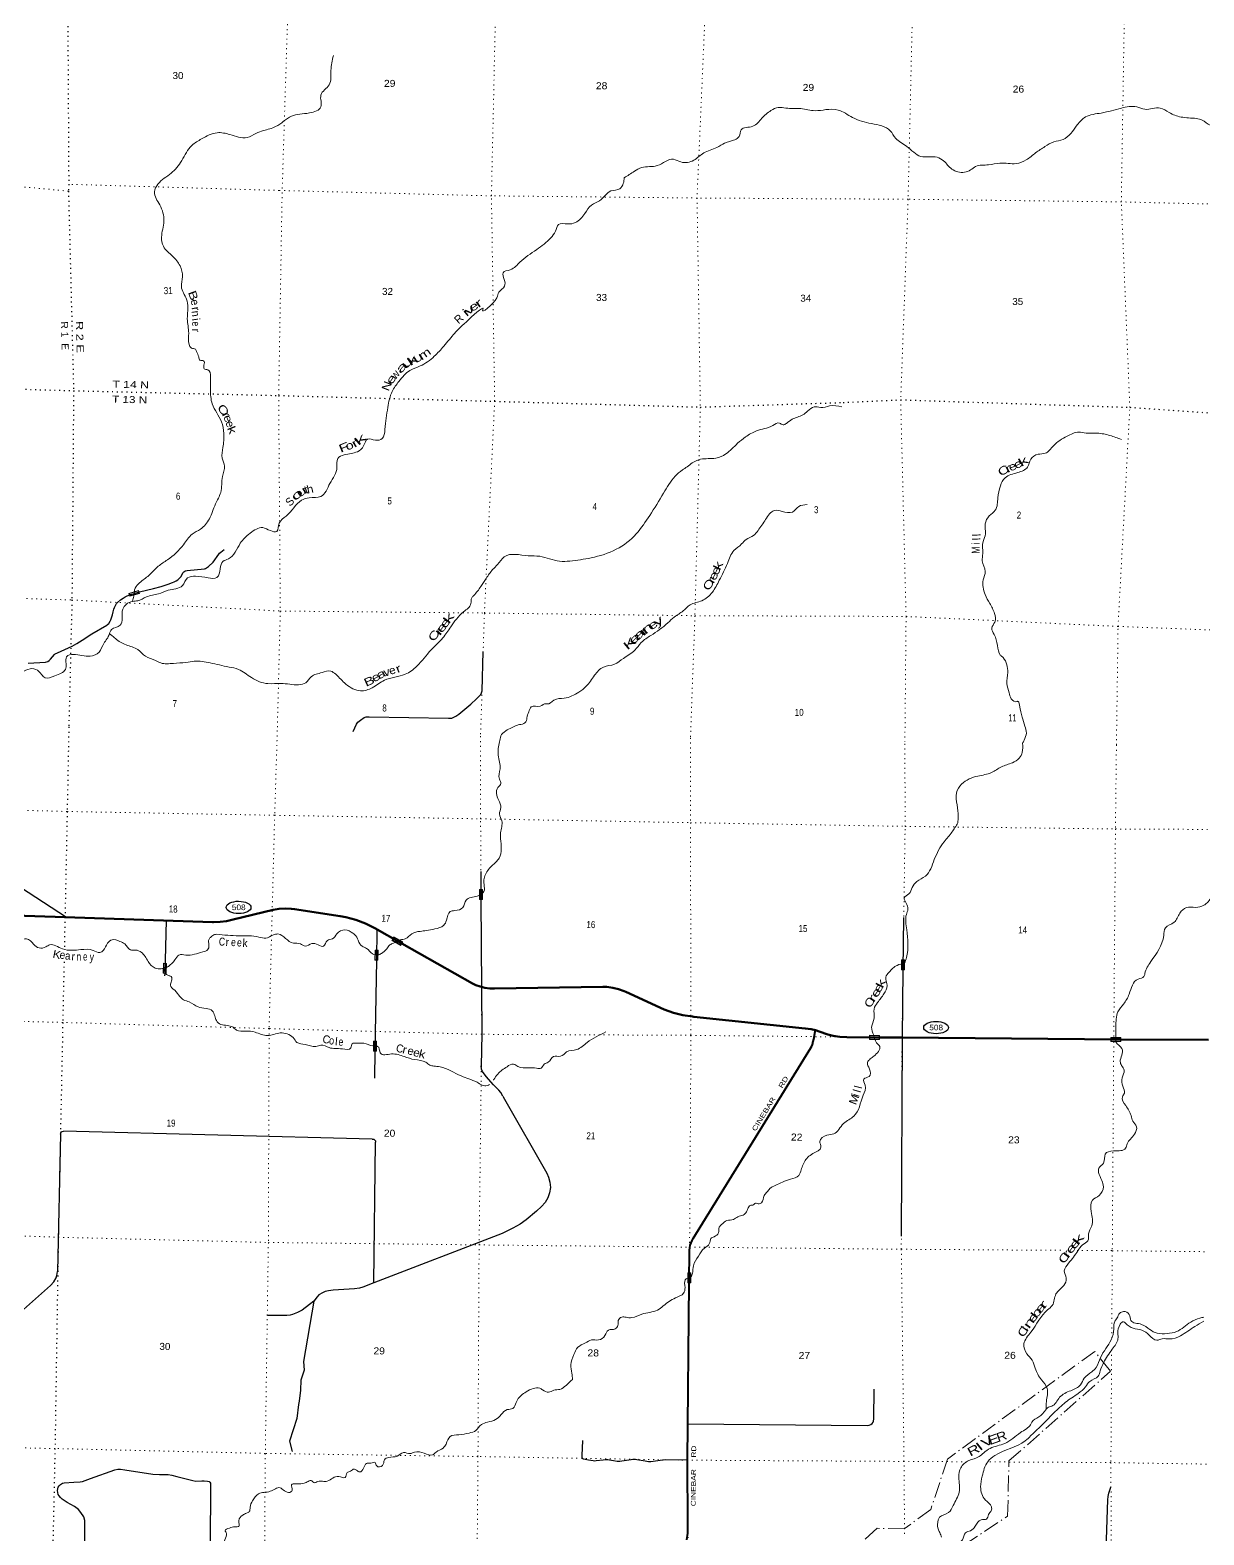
# Model space of a CAD drawing. Header units: feet. Extents: x -518066 to -250644, y -364975 to -177792.
# Drawn here: x -407794 to -378460, y -337203 to -299598 of the extents above; entities that cross this region are included whole.
import ezdxf
from ezdxf.enums import TextEntityAlignment as Align

# ---------------------------------------------------------------- set-up
doc = ezdxf.new("R2010")
doc.units = ezdxf.units.FT
doc.header["$LTSCALE"] = 80
doc.linetypes.add('DOT_DASHED', pattern=[7.7, 5, -1.2, 0.3, -1.2])
doc.linetypes.add('DOTTED', pattern=[1.5, 0.3, -1.2])
for name, color, linetype, lineweight in [('17', 7, 'Continuous', 25), ('23', 7, 'Continuous', 70), ('26', 7, 'Continuous', 40), ('29', 7, 'Continuous', 25), ('31', 7, 'Continuous', 13), ('39', 7, 'Continuous', 13), ('41', 7, 'Continuous', 13), ('44', 7, 'DOT_DASHED', 13), ('59', 7, 'Continuous', 13), ('6', 7, 'DOTTED', 25), ('61', 7, 'Continuous', 13), ('7', 7, 'DOTTED', 13)]:
    doc.layers.add(name, color=color, linetype=linetype, lineweight=lineweight)
doc.layers.add('27', color=7, linetype='Continuous')

msp = doc.modelspace()

# ---------------------------------------------------------------- linework, layer by layer
at = {"layer": '17'}
for centre in [(-402582.62, -321521.66), (-385153.81, -324524.53)]:
    msp.add_ellipse(centre, major_axis=(-309.24, 1), ratio=0.500121, dxfattribs=at)
at = {"layer": '23'}
for points in [[(-388167.21, -324593.2), (-388278, -324565.22), (-388420.96, -324544.69), (-391209.48, -324253.65), (-391239.28, -324251.14), (-391480.79, -324216.46), (-391717.36, -324156.73), (-391946.38, -324072.6), (-392910.03, -323633.75), (-392950.22, -323614.78), (-393089.89, -323565.02), (-393234, -323530.14), (-393380.97, -323510.51), (-393482.69, -323505.99), (-396189.27, -323548.01), (-396308.66, -323544.77), (-396427.05, -323529.08), (-396543.16, -323501.09), (-396655.71, -323461.13), (-396740.97, -323421.53), (-398503.69, -322425.31), (-399178.9, -322043.7), (-399409.09, -321927.24), (-399650.19, -321835.49), (-399899.57, -321769.44), (-400041.12, -321744.07), (-401182.94, -321565.26), (-401269.46, -321553.88), (-401420.2, -321546.63), (-401570.87, -321555.16), (-401719.82, -321579.41), (-402720.47, -321827.53), (-402882.25, -321865.42), (-403047.1, -321886.2), (-403213.22, -321889.64), (-403239.05, -321888.61), (-406914.34, -321766.53), (-409450.59, -321678.68)], [(-378343.51, -324833.25), (-380535.78, -324824.84), (-386003.54, -324776.46), (-386564.66, -324771.88), (-387382.99, -324765.2), (-387554.52, -324755.65), (-387724.12, -324728.24), (-387855.4, -324694.16), (-388077.71, -324620.74), (-388137.96, -324600.59), (-388167.21, -324593.2)]]:
    msp.add_lwpolyline(points, dxfattribs=at)
at = {"layer": '26'}
for points in [[(-391320.9, -330902.68), (-391313.42, -330091.24), (-391307.21, -330027.13), (-391294.33, -329964.03), (-391274.92, -329902.62), (-391249.2, -329843.58), (-391220.61, -329792.55), (-388284.35, -325034.37), (-388261.48, -324991.44), (-388243.22, -324946.36), (-388236.4, -324922.63), (-388229.38, -324897.86), (-388223.35, -324872.63), (-388210.01, -324816.86), (-388172.17, -324619.12), (-388167.21, -324593.2)], [(-391379.18, -337329.19), (-391359.62, -337160.89), (-391357.76, -336991.48), (-391358.24, -336980.71), (-391361.76, -335335.44), (-391320.9, -330902.68)]]:
    msp.add_lwpolyline(points, dxfattribs=at)
at = {"layer": '29'}
for p, q in [((-396528.85, -320628.48), (-396526.72, -321325.13)), ((-385963.65, -321771.88), (-385981.04, -323082.07)), ((-399125.31, -322073.98), (-399138.43, -322842.83)), ((-396506.82, -324692.63), (-396518.07, -325477.67)), ((-399246.85, -327309.86), (-406960.27, -327113.11)), ((-407036.47, -327189.78), (-407106.13, -330620.01)), ((-399203.32, -330905.38), (-399160.34, -327386.26)), ((-386711.17, -334299.62), (-386697.16, -333560.24)), ((-391354.95, -334426.32), (-386877.75, -334469.24))]:
    msp.add_line(p, q, dxfattribs=at)
for points in [[(-404145.21, -313359.72), (-404100.01, -313331.97), (-404056.87, -313294.97), (-404030.17, -313262.09), (-403964.43, -313153.16), (-403950.05, -313134.66), (-403929.51, -313120.27), (-403906.91, -313112.05), (-403865.82, -313103.83), (-403438.52, -313058.61), (-403413.87, -313052.45), (-403383.06, -313038.06), (-403335.81, -313001.06), (-403222.82, -312892.13), (-403079.02, -312696.88), (-403056.42, -312670.16), (-403029.71, -312643.44), (-402947.54, -312575.62)], [(-405714.72, -314134.55), (-405698.27, -314071.88), (-405683.89, -314025.63), (-405655.13, -313963.98), (-405632.53, -313931.09), (-405607.88, -313904.37), (-405530.84, -313839.63), (-405470.24, -313795.44), (-405419.91, -313761.53), (-405371.64, -313735.83), (-405303.84, -313709.12), (-405063.49, -313637.18), (-404712.2, -313554.97), (-404521.15, -313505.64), (-404346.54, -313443.98), (-404233.55, -313403.9), (-404192.46, -313386.44), (-404145.21, -313359.72)], [(-407842.98, -315421.16), (-407405.42, -315392.38), (-407354.06, -315380.05), (-407319.13, -315355.39), (-407284.21, -315318.39), (-407185.6, -315203.3), (-407165.05, -315186.85), (-407107.54, -315158.08), (-406741.87, -314993.66), (-406626.82, -314929.95), (-406495.35, -314845.68), (-406252.95, -314685.37), (-405874.95, -314467.51), (-405856.46, -314453.12), (-405829.75, -314424.35), (-405796.89, -314372.97), (-405774.29, -314333.92), (-405731.15, -314208.54), (-405714.72, -314134.55)], [(-399721.65, -317128.26), (-399638.07, -316946.18), (-399601.09, -316896.85), (-399539.46, -316839.3), (-399449.07, -316773.53), (-399395.66, -316761.2), (-399317.6, -316761.2), (-397341.35, -316794.08), (-397304.37, -316794.08), (-397255.06, -316789.97), (-397224.25, -316779.7), (-397152.36, -316744.76), (-397082.5, -316691.32), (-396778.47, -316444.69), (-396634.66, -316313.15), (-396531.95, -316198.06), (-396511.4, -316163.11), (-396499.08, -316111.73), (-396470.32, -315125.2)], [(-409794.69, -320140.79), (-408158.37, -320951.23), (-408007.49, -321035.09), (-407837.98, -321145.02), (-406881.63, -321767.62)], [(-396526.72, -321325.13), (-396510.23, -323552.45), (-396506.82, -324692.63)], [(-404390.06, -321850.38), (-404430.56, -323173.52), (-404432.47, -323235.78)], [(-399138.43, -322842.83), (-399177.24, -325116.37), (-399188.66, -325785.56)], [(-385981.04, -323082.07), (-386003.54, -324776.46), (-386022.53, -329735.3)], [(-395978.51, -326238.28), (-396033.85, -326148.16), (-396078.56, -326092.26), (-396212.67, -325958.1), (-396398.95, -325749.4), (-396484.63, -325626.42), (-396510.71, -325563.07), (-396518.07, -325477.67)], [(-395978.51, -326238.28), (-395936.64, -326311.49), (-394880.55, -328163.33)], [(-407036.47, -327189.78), (-407027.72, -327154.39), (-407012.82, -327133.89), (-406992.33, -327120.85), (-406960.27, -327113.11)], [(-399246.85, -327309.86), (-399205.15, -327317.44), (-399177.21, -327339.8), (-399166.03, -327358.43), (-399160.34, -327386.26)], [(-394880.55, -328163.33), (-394840.75, -328264.01), (-394805.36, -328385.13), (-394792.32, -328524.89), (-394812.81, -328653.46), (-394855.65, -328778.3), (-394924.58, -328891.97), (-395012.12, -328994.45), (-395140.65, -329115.57), (-395399.57, -329326.13), (-395548.59, -329437.94), (-395729.28, -329540.42), (-395997.51, -329667.13), (-399203.32, -330905.38)], [(-410038.66, -333782.73), (-409747.32, -333648.22), (-409713.79, -333625.86), (-409676.53, -333592.32), (-409628.1, -333521.51), (-409084.18, -332597.28), (-409024.57, -332519.02), (-408964.97, -332455.67), (-408793.6, -332306.6), (-407281.05, -330972.43), (-407197.23, -330877.39), (-407139.49, -330778.64), (-407122.72, -330717.14), (-407106.13, -330620.01)], [(-399203.32, -330905.38), (-399480.84, -331012.48), (-399559.07, -331034.84), (-399685.74, -331049.74), (-400222.2, -331083.28), (-400337.69, -331101.92), (-400419.66, -331124.28), (-400490.44, -331154.09), (-400576.12, -331206.27), (-400617.11, -331250.99), (-400699.07, -331362.79)], [(-400699.07, -331362.79), (-400993.38, -331582.67), (-401112.59, -331646.02), (-401239.26, -331698.2), (-401291.42, -331709.38), (-401380.83, -331716.83), (-401861.41, -331716.83)], [(-400699.07, -331362.79), (-400961.41, -332868.54), (-400947.76, -333085.86), (-401030.83, -333336.31), (-401039.62, -333585.56), (-401070.8, -333862.71), (-401089.8, -333946.96), (-401131.77, -334292.37), (-401308.66, -334857.5), (-401243.3, -335117.6)], [(-386877.75, -334469.24), (-386826.43, -334460.4), (-386785.44, -334441.76), (-386750.05, -334415.68), (-386727.7, -334384), (-386720.25, -334359.77), (-386711.17, -334299.62)], [(-391361.76, -335335.44), (-391926.5, -335328.99), (-391970.27, -335331.79), (-392049.44, -335343.89), (-392284.14, -335373.71), (-392309.75, -335375.1), (-392339.09, -335372.78), (-392421.98, -335362.53), (-392630.61, -335325.26), (-392665.54, -335322), (-392697.2, -335319.2), (-392729.8, -335320.13), (-392775.9, -335325.26), (-393003.16, -335362.53), (-393054.38, -335368.11), (-393092.57, -335370.91), (-393118.65, -335369.98), (-393215.51, -335355.07), (-393312.84, -335334.11), (-393357.08, -335328.99), (-393398.53, -335328.52), (-393472.57, -335332.71), (-393647.66, -335355.07), (-393677.94, -335356.47), (-393718.45, -335355.07), (-393837.66, -335336.44), (-393962.53, -335310.32), (-393976.27, -335304.08), (-393980.86, -335300.38), (-393986.46, -335292.42), (-393990.42, -335282.4), (-393994.13, -335269.36), (-393997.86, -335220.91), (-393982.96, -334844.51)], [(-406433.49, -339031.5), (-406426.04, -336840.18), (-406448.39, -336754.46), (-406522.91, -336638.94), (-406582.5, -336571.85), (-406686.83, -336489.87), (-406865.65, -336392.97), (-406992.31, -336310.98), (-407036.08, -336269.06), (-407066.82, -336228.99), (-407088.24, -336190.8), (-407104.07, -336143.28), (-407106.87, -336090.18), (-407089.18, -336012.84), (-407065.89, -335974.65), (-407033.29, -335942.03), (-406985.79, -335913.16), (-406940.16, -335901.04), (-406701.73, -335886.14), (-406546.18, -335879.62), (-406485.65, -335871.23), (-406284.47, -335796.69), (-405673.5, -335573.09), (-405598.98, -335558.19), (-405533.79, -335556.32), (-405427.62, -335573.09), (-404727.23, -335684.89), (-404563.31, -335692.35), (-404404.04, -335691.41), (-404339.78, -335692.35), (-404249.43, -335711.91), (-404123.7, -335744.52), (-403726, -335844.21), (-403654.29, -335856.32), (-403505.27, -335848.87), (-403444.73, -335849.8), (-403360.91, -335857.25), (-403319, -335871.23), (-403303.16, -335887.07), (-403288.26, -335913.15), (-403281.74, -335975.58), (-403296.98, -337454.92)], [(-380899.34, -337569.62), (-380864.11, -336327.34), (-380852.94, -336245.35), (-380834.31, -336155.91), (-380789.6, -336006.84)]]:
    msp.add_lwpolyline(points, dxfattribs=at)
at = {"layer": '31'}
for p, q in [((-405323.13, -313673.52), (-405083.25, -313603.1)), ((-405083.25, -313603.1), (-405062.13, -313675.06)), ((-396491.12, -321072.58), (-396489.98, -321322.58)), ((-396489.98, -321322.58), (-396564.98, -321322.92)), ((-399095.26, -322592.21), (-399102.77, -322842.1)), ((-404384.94, -322921.69), (-404393.47, -323171.55)), ((-399102.77, -322842.1), (-399177.74, -322839.85)), ((-385939.7, -322829.72), (-385945.62, -323079.65)), ((-404393.47, -323171.55), (-404468.42, -323168.99)), ((-385945.62, -323079.65), (-386020.6, -323077.88)), ((-399136.04, -324865.42), (-399140.13, -325115.39)), ((-399140.13, -325115.39), (-399215.12, -325114.16))]:
    msp.add_line(p, q, dxfattribs=at)
for points in [[(-405313.2, -313678.94), (-405088.67, -313613.02), (-405072.05, -313669.63), (-405296.58, -313735.55)], [(-396558.08, -321080.87), (-396499.07, -321080.61), (-396498.01, -321314.62), (-396557.02, -321314.88)], [(-399162.47, -322598.19), (-399103.49, -322599.96), (-399110.52, -322833.86), (-399169.5, -322832.09)], [(-404452.16, -322927.39), (-404393.2, -322929.41), (-404401.19, -323163.28), (-404460.15, -323161.26)], [(-385947.88, -322837.52), (-386006.87, -322836.13), (-386012.41, -323070.07), (-385953.42, -323071.46)], [(-399144.16, -324873.28), (-399203.16, -324872.31), (-399206.99, -325106.29), (-399147.99, -325107.26)]]:
    msp.add_lwpolyline(points, close=True, dxfattribs=at)
for points in [[(-405062.13, -313675.06), (-405302.01, -313745.48), (-405323.13, -313673.52)], [(-396564.98, -321322.92), (-396566.12, -321072.92), (-396491.12, -321072.58)], [(-399177.74, -322839.85), (-399170.23, -322589.96), (-399095.26, -322592.21)], [(-404468.42, -323168.99), (-404459.89, -322919.13), (-404384.94, -322921.69)], [(-386020.6, -323077.88), (-386014.68, -322827.95), (-385939.7, -322829.72)], [(-399215.12, -325114.16), (-399211.03, -324864.19), (-399136.04, -324865.42)]]:
    msp.add_lwpolyline(points, dxfattribs=at)
at = {"layer": '39'}
for points in [[(-400214.48, -300236.42), (-400276.37, -300605.4), (-400322.05, -300964.56), (-400526.88, -301222.87), (-400525.38, -301518.41), (-400812.94, -301668.94), (-401262.12, -301748.74), (-401657.84, -302010.25), (-401958.69, -302110.33), (-402148.61, -302181.9), (-402371.07, -302279.12), (-402799.87, -302208.45), (-403120.59, -302163.49), (-403506.62, -302316.59), (-403752.19, -302479.81), (-404005.09, -302860.04), (-404271.1, -303177.74), (-404598.63, -303446.3), (-404683.92, -303638.02), (-404554.38, -303967.62), (-404448.03, -304369.24), (-404508.47, -304774.42), (-404461.71, -305000.27), (-404226.53, -305253.03), (-404047.34, -305488.87), (-403987.26, -305763.16), (-404013.16, -306012.05), (-403885.32, -306321.52), (-403848.35, -306531.14), (-403864.74, -306814.35), (-403829.99, -307168.67), (-403820.33, -307456.29), (-403759.39, -307543.63), (-403663.45, -307575.21), (-403636.23, -307633.91), (-403580.02, -307767.42), (-403551.15, -307850.27), (-403456.88, -307859.71), (-403448.6, -307974.41), (-403445.93, -308062.91), (-403349.9, -308088.45), (-403286.21, -308258.26), (-403285.14, -308581.93), (-403242.38, -308938.39), (-403012.17, -309384.06), (-402950.44, -309682.5), (-402975.88, -310031.91), (-402991.96, -310295.02), (-402936.73, -310492.85), (-402984.95, -310755.48), (-403031.21, -311152.83), (-403160.15, -311440.41), (-403314.5, -311812.04), (-403535.34, -312066.09), (-403744.23, -312195.67), (-403961.17, -312457.82), (-404360.69, -312835.87), (-404590.15, -312997.32), (-404853.14, -313248.74), (-405084.98, -313434.27), (-405183.69, -313583.58), (-405192.33, -313634.07)], [(-392945.12, -303289.09), (-392691.52, -303125.99), (-392509.29, -303032.2), (-392120.88, -302985.68), (-391712.64, -302824.86), (-391534.91, -302893.84), (-391206.81, -302850.44), (-390958.96, -302669.17), (-390631.45, -302533.29), (-390436.9, -302421.59), (-390180.48, -302336.93), (-390076.85, -302260.06), (-390024.03, -302089.97), (-389731.4, -302001.83), (-389507.35, -301800.09), (-389279.46, -301610.48), (-389097.47, -301532.76), (-388906.86, -301547.64), (-388533.4, -301559.2), (-388176.65, -301612.73), (-387911.09, -301586.5), (-387601.86, -301595.1), (-387241.12, -301781.37), (-386767.36, -301933.12), (-386298.1, -302116.97), (-386162.35, -302303.93), (-385884.2, -302505.05), (-385532.47, -302755.51), (-385124.99, -302775.62), (-384963.7, -302868.47), (-384759.88, -303070.5), (-384441.73, -303151.6), (-384292.15, -303091.5), (-384164.3, -303006.95), (-383844.27, -302965.45), (-383556.37, -302923.47), (-383150.74, -302933.5), (-382900.26, -302842.72), (-382664.52, -302665.28), (-382431.13, -302509.93), (-382208.33, -302390.6), (-381978.42, -302331.68), (-381625.32, -301967.01), (-381421.41, -301769), (-381024.16, -301670.34), (-380522.08, -301547.11), (-380137.96, -301518.62), (-379935.98, -301577.9), (-379551.83, -301547.4), (-379328.52, -301657.25), (-379030.94, -301770.21), (-378647.84, -301808.04), (-378501.78, -301846.39), (-378304.89, -301975.95), (-378130.44, -301996.63), (-377966.07, -301993.39)], [(-409726.14, -316311.44), (-409562.64, -316329.54), (-409509.79, -316281.69), (-409483.01, -316107.2), (-409268.56, -316007.84), (-408965.39, -316018.36), (-408570.36, -316064.42), (-408308.51, -315887.36), (-407995.5, -315648.75), (-407795.26, -315559.24), (-407607, -315596.2), (-407415.05, -315786), (-407177.23, -315735.24), (-406911.61, -315574.33), (-406893.42, -315435.89), (-406880.64, -315257.16), (-406713.03, -315199.34), (-406293.9, -315245.75), (-406069.34, -315142.52), (-405951.51, -314925.15), (-405869.33, -314805.74), (-405817.52, -314701.98), (-405757.34, -314576.22), (-405544.83, -314472.82), (-405493.92, -314296.67), (-405476.33, -314065.74), (-405394.21, -313950.36), (-405234.36, -313874.18), (-405103.53, -313858.17), (-404887.12, -313762.87), (-404588.66, -313686.87), (-404344.2, -313596.01), (-403988.88, -313480.65), (-403857.4, -313289.61), (-403659.87, -313246.3), (-403347.12, -313287.11), (-403123.98, -313276.34), (-403040.29, -313058.46), (-402977.24, -312876.45), (-402839.65, -312812.15), (-402540.4, -312422.56), (-402295.49, -312170.88), (-401979.98, -312030.81), (-401788.28, -312106.02), (-401629.87, -312124.44), (-401568.52, -311922.31), (-401393, -311741.97), (-401009.31, -311347.6), (-400819.54, -311286.08), (-400525.76, -311254.25), (-400299.77, -310925.89), (-400124.91, -310526.42), (-400105.46, -310305.58), (-399945.35, -310213.46), (-399614.69, -310133.93), (-399457.77, -309987.49), (-399362.8, -309820.03), (-399160.33, -309847.15), (-398997.01, -309807.35), (-398925.21, -309579.24), (-398854.46, -309025.45), (-398743.91, -308627.03), (-398577.35, -308376.2), (-398299.94, -308100.88), (-398049.18, -307992.01), (-397691.93, -307750.03), (-397454.99, -307494.21), (-397186.97, -307176.53), (-396824.01, -306824.07), (-396478.77, -306579.91), (-396480.84, -306583.9), (-396132.77, -306285.5), (-396082.47, -306149.54), (-395937.48, -305994.88), (-395943.05, -305833.98), (-395972.54, -305660.66), (-395796.64, -305586.87), (-395554.7, -305397.46), (-395134.04, -305082.04), (-394784.08, -304791.71), (-394667.02, -304624.58), (-394590.16, -304458.86), (-394354.88, -304442.24), (-394167.55, -304408.83), (-393926.99, -304179.19), (-393765.13, -303972.52), (-393560.56, -303862.97), (-393277.59, -303617.88), (-393057.78, -303562.84), (-392969.36, -303429.45), (-392945.12, -303289.09)], [(-387504.51, -309014.52), (-387813.49, -308989.84), (-388037.1, -309030.76), (-388201.51, -309010.24), (-388363.96, -309124.43), (-388483.84, -309213.12), (-388746.65, -309321.8), (-388892.88, -309426.18), (-388977.84, -309465.13), (-389063.53, -309419.64), (-389235.19, -309479.42), (-389636.98, -309612.18), (-389912.51, -309764.9), (-390113.83, -309924.76), (-390409.17, -310189.77), (-390655.85, -310294.67), (-391037.96, -310323.19), (-391246.26, -310414.59), (-391374.3, -310511.2), (-391494.02, -310589.84), (-391673.19, -310746), (-391962.92, -311169.91), (-392308.94, -311727.67), (-392647.45, -312189.04), (-393145.5, -312573.68), (-393771.47, -312785.55), (-394305.04, -312866.1), (-394560.26, -312872.37), (-395056.55, -312748.43), (-395343.59, -312734.13), (-395942.6, -312759.44), (-396112.31, -312953.94), (-396234.78, -313080.78), (-396394.81, -313299.55), (-396532.57, -313506.58), (-396704.66, -313725.16), (-396757.86, -313788.71), (-396778.09, -313929.13), (-396962.04, -314135.47), (-397281.19, -314512.71), (-397482.29, -314789.16), (-397772.12, -315088.43), (-398127.85, -315493.26), (-398420.22, -315695.99), (-398936.76, -315845.15), (-399244.98, -316033.58), (-399533.41, -316109.72), (-399900.46, -315941.45), (-400155.84, -315696.44), (-400281.2, -315618.19), (-400498.69, -315653.17), (-400767.46, -315757.74), (-400906.36, -315908.47), (-401083.9, -315958.11), (-401525.31, -315923.43), (-401852.85, -315930.65), (-402260.34, -315779.88), (-402588.65, -315573.99), (-402822.76, -315514.23), (-403293.25, -315410.78), (-403690.38, -315370.72), (-403897.73, -315399.82), (-404213.48, -315423.29), (-404528.7, -315412.59), (-404656.31, -315350.39), (-404911.84, -315246.1), (-405102.15, -315080.45), (-405395.62, -314961.52), (-405660.4, -314804.82), (-405741.66, -314733.25), (-405805.43, -314683.89)], [(-380522.31, -309829.51), (-380808.03, -309728.79), (-381122.54, -309671.86), (-381405.75, -309669.68), (-381584.18, -309646.94), (-381881.01, -309747.08), (-382216.11, -309985.36), (-382427.91, -310173.21), (-382605.07, -310198.73), (-382783.68, -310318.71), (-382867.06, -310516.5), (-383112.26, -310655.6), (-383427.66, -310787.63), (-383547.22, -310986.89), (-383608.03, -311285.53), (-383672.99, -311592.14), (-383823.92, -311740.68), (-383925.34, -311936.18), (-383915.07, -312183.6), (-383915.13, -312184.79), (-383978.27, -312375.65), (-383986.94, -312679.08), (-383997.77, -312861.86), (-383923.47, -313126.3), (-383974.9, -313336.62), (-383926.25, -313701.21), (-383813.18, -313926.02), (-383692.47, -314177.09), (-383685.69, -314390.28), (-383760.33, -314541.95), (-383700.54, -314703.66), (-383620.34, -314976.24), (-383539.74, -315222.69), (-383480.29, -315275.84), (-383386.63, -315456.14), (-383363.53, -315653.49), (-383387.8, -315926.53), (-383329.05, -316156.57), (-383273.11, -316308.17), (-383131.54, -316376.61), (-383117.39, -316370.79), (-383066.61, -316466.02), (-382998.9, -316766.56), (-382932.05, -316992.7), (-382896.51, -317164.1), (-382953.44, -317340.16), (-382989.98, -317422.56)], [(-388373.48, -311452.21), (-388585.22, -311505.36), (-388743.99, -311641.72), (-388998.87, -311625.89), (-389197.42, -311604.85), (-389411.74, -311826.84), (-389602.76, -312101.43), (-389715.19, -312228.42), (-389901.5, -312326.18), (-390011.7, -312439.14), (-390207.09, -312605.11), (-390366.66, -312924.39), (-390570, -313347.57), (-390745.35, -313648.52), (-391005.68, -313857.76), (-391300.6, -313963.96), (-391475.65, -314114.15), (-391694.93, -314265.7), (-391857.87, -314412.05), (-392282.54, -314727.41), (-392520.26, -314902.81), (-392683.88, -315093.38), (-392968.25, -315298.24), (-393191.44, -315443.7), (-393465.78, -315518.04), (-393691.88, -315721.75), (-393896.96, -315996.14), (-394079.95, -316140.18), (-394445.9, -316293.58), (-394701.76, -316342.06), (-394877.96, -316435.94), (-394897.98, -316431.62), (-395045.52, -316489.75), (-395268.84, -316512.58), (-395332.98, -316634.26), (-395377.53, -316788.39), (-395380.03, -316820.52), (-395457.97, -316925.91), (-395597.14, -316962.05), (-395726.53, -317016.42), (-395868.93, -317086.58), (-396015.81, -317201.6)], [(-405192.33, -313634.07), (-405202.19, -313742.12), (-405234.28, -313870.31), (-405234.32, -313872.32)], [(-396015.81, -317201.6), (-396026.06, -317236.32), (-396064.44, -317386.08), (-396094.23, -317719.55), (-396049.86, -318061.87), (-396064.73, -318317.09), (-396027.8, -318426.07), (-396105.21, -318527.78), (-396088.55, -318835.62), (-396030.48, -319029.29), (-396064.33, -319185.77), (-396006.04, -319359.33), (-396035.41, -319654.6), (-396035.08, -319805.42), (-396070.56, -320289.64), (-396156.02, -320393.27), (-396310.23, -320542.41), (-396448.77, -320798.99), (-396449.56, -320949.65), (-396452.52, -321124), (-396569.72, -321220.37)], [(-384611.15, -319410.61), (-384600.59, -319248.61), (-384629.41, -318960.26), (-384643.82, -318657.51), (-384514.14, -318441.25), (-384110.71, -318239.41), (-383764.91, -318152.91), (-383519.97, -318008.74), (-383246.21, -317907.82), (-383073.31, -317792.48), (-383001.27, -317648.31), (-382989.98, -317422.56)], [(-384611.15, -319410.61), (-384756.2, -319638.27), (-384951.6, -319881.47), (-385197.4, -320325.2), (-385420.81, -320741.03), (-385635.07, -320875.44), (-385747.15, -321027.05), (-385833.21, -321184.97), (-385948.75, -321286.26), (-385899.98, -321413.48), (-385857.48, -321562.74), (-385894, -321695.35), (-385887.35, -322080.95), (-385891.78, -322770.15), (-385939.43, -322920.84)], [(-396569.72, -321220.37), (-396621.08, -321240.82), (-396899.21, -321342.36), (-396981.55, -321526.46), (-397177.08, -321600.75), (-397297.81, -321627.59), (-397388.53, -321843.78), (-397458.18, -321969.7), (-397677.98, -322059.81), (-397887.18, -322099.77), (-398047.99, -322120.15), (-398251.39, -322180.27), (-398419.41, -322307.14), (-398540.17, -322335.99), (-398548.04, -322338.87)], [(-380664.87, -324767.67), (-380659.11, -324506.7), (-380606.75, -324129.23), (-380468.1, -323935.68), (-380326.85, -323687.88), (-380103.91, -323314.27), (-379958.69, -323251.5), (-379935.74, -323173.33), (-379785.92, -322877.35), (-379463.5, -322221.3), (-379421.28, -322034.75), (-379204.94, -321894.33), (-379061.9, -321666.65), (-378895.72, -321523.68), (-378666.85, -321520.13), (-378461.53, -321468.06), (-378382.56, -321406.59), (-378285.15, -321290.4)], [(-403137.32, -322193.6), (-403181.54, -322199.16), (-403270.54, -322260.53), (-403321.3, -322312.26), (-403323.06, -322471.09), (-403356.42, -322583.34), (-403477.42, -322634.3), (-403901.85, -322714.15), (-404074.46, -322712.28), (-404176.13, -322829.81), (-404336.54, -322994.97), (-404386.44, -323026.42)], [(-399096.83, -322716.62), (-399238.51, -322680.31), (-399383.56, -322546.02), (-399497.38, -322492.5), (-399594.1, -322344.66), (-399676.85, -322205.02), (-399724.62, -322168.31), (-399926.37, -322079.65), (-400126.26, -322184.06), (-400236.02, -322307.54), (-400362.93, -322348.38), (-400458.87, -322492.12), (-400595.02, -322460.48), (-400757.21, -322424.54), (-400912.49, -322489.21), (-401040.29, -322429.51), (-401214.78, -322415.55), (-401599.64, -322186.16), (-401724.39, -322212.96), (-401901.88, -322289.46), (-402076.21, -322261.42), (-402575.7, -322231.87), (-403137.32, -322193.6)], [(-404386.44, -323026.42), (-404514.25, -323054.59), (-404668.22, -323037.62), (-404843.01, -322870.84), (-405015.1, -322641.75), (-405157.02, -322587.92), (-405285.41, -322580.5), (-405430.34, -322436.16), (-405552.06, -322370.49), (-405746.32, -322330.18), (-405859.72, -322419.43), (-405964.06, -322597.26), (-406050.95, -322648.6), (-406214.99, -322598.56), (-406525.88, -322577.09), (-406741.87, -322593.35), (-406985.34, -322558.03), (-407305.4, -322458.03), (-407400.29, -322507.27), (-407571.23, -322535.58), (-407704.67, -322441.64), (-407881.85, -322309.01), (-408039.09, -322369.64), (-408155.68, -322565.43), (-408340.82, -322607.66), (-408520.5, -322519.25), (-408671.68, -322394.95), (-408884.96, -322440.89), (-409007.79, -322475.75), (-409046.86, -322559.78), (-409199.91, -322604.37), (-409301.78, -322559.03), (-409395.02, -322459.49), (-409425.55, -322497.36), (-409487.08, -322615.33), (-409594.1, -322672.48), (-409683.28, -322749.94), (-409764.23, -322809.38), (-409843.02, -322817.17)], [(-398548.04, -322338.87), (-398713.71, -322418.57), (-398802.47, -322457.82), (-398881.88, -322559.51), (-399013.22, -322671.66), (-399096.84, -322716.62)], [(-385939.43, -322920.84), (-386124, -322969.43), (-386328.65, -323142.15), (-386410.27, -323261.91), (-386378.5, -323473.4), (-386457.08, -323681.67), (-386614.04, -323897.13), (-386704.18, -324061.04), (-386700.72, -324292.33), (-386763.36, -324510.82), (-386708.14, -324716.64)], [(-404463.72, -323043.45), (-404336.75, -323225.99), (-404267.09, -323249.09), (-404258.29, -323359.78), (-404287.54, -323464.02), (-404180.59, -323593.88), (-404049.82, -323748.12), (-403958.39, -323829.54), (-403816.49, -323885.38), (-403595, -324004.41), (-403396.75, -324046.78), (-403240.8, -324102.76), (-403180.03, -324234.12), (-403137.15, -324349.21), (-403027.81, -324444.9), (-402865.52, -324472.8), (-402721.51, -324518.61), (-402631.95, -324587.94), (-402413.4, -324610.43), (-402170.86, -324641.21), (-401860.66, -324725.01), (-401540.77, -324660.11), (-401370.4, -324682.07), (-401218.89, -324776.21), (-401123.86, -324895.88), (-400923.69, -324946.31), (-400651.27, -324997.53), (-400526.45, -324964.7), (-400323.38, -325024.42), (-399989.52, -325056.99), (-399776.44, -325029.14), (-399743.14, -324922.93), (-399644.68, -324913.95), (-399452.03, -324918.05), (-399229.96, -324984.8), (-399136.06, -324992.1)], [(-396216.32, -325838.8), (-396207.45, -325825.5), (-396108.36, -325686.28), (-395875.47, -325501.8), (-395710.2, -325441.25), (-395602.4, -325494.71), (-395343.89, -325533.71), (-395139.21, -325539.95), (-395024.81, -325541.19), (-394945.4, -325439.5), (-394844.49, -325390.33), (-394712.4, -325244.97), (-394535.73, -325242.87), (-394385.98, -325133.9), (-394130.4, -325074.33), (-393873.49, -324896.15), (-393649.12, -324755.81), (-393404.89, -324633.79)], [(-386708.14, -324716.64), (-386643.25, -324902.23), (-386562.04, -324999.63), (-386707.19, -325237.34), (-386798.29, -325306.73), (-386867.58, -325400.49), (-386815.17, -325561.92), (-386829.27, -325746.77), (-386960.46, -325811.7), (-386926.05, -325966.91), (-386975, -326217.73), (-387209.65, -326742.02), (-387466.6, -326924.22), (-387708.32, -327181), (-387879.32, -327215.33), (-388059.71, -327372.23), (-388029.12, -327509.3), (-388233.68, -327673.98), (-388444.74, -327880.81), (-388548.1, -328151.15), (-388580.99, -328221.17), (-388788.77, -328313.43), (-389175.91, -328470.09), (-389307.24, -328547.09), (-389378.49, -328636.8), (-389449.7, -328722.49), (-389513.9, -328900.76), (-389600.49, -328925.96), (-389682.7, -328917.03), (-389715.23, -328954.88), (-389799.68, -328968.04), (-389854.86, -329055.91), (-389889.76, -329125.91), (-389970.98, -329209.49), (-390105.92, -329250.25), (-390217.11, -329321.43), (-390377.99, -329347.84), (-390513.58, -329446.91), (-390570.53, -329514.66), (-390592.14, -329653.17), (-390701.62, -329750.51), (-390778.38, -329793.92), (-390820.03, -329930.2), (-390943.65, -330035.43), (-391090.41, -330236.93), (-391217.5, -330474.84), (-391243.13, -330668.32), (-391279.7, -330755.85)], [(-382401.16, -334069.87), (-382396.93, -333868.32), (-382379.24, -333540.75), (-382519.38, -333326.08), (-382676.77, -333038.84), (-382754.8, -332834.9), (-382887.54, -332676.61), (-382957.05, -332428.53), (-382781.14, -332132.83), (-382367.5, -331578.31), (-382247.84, -331467.01), (-382156.36, -331182.46), (-381963.3, -330969.4), (-381899.07, -330789.12), (-381949.16, -330599.56), (-381840.71, -330413.73), (-381612.46, -330104.53), (-381490.39, -329957.06), (-381358.75, -329851.91), (-381344.83, -329683.15), (-381260.24, -329476.96), (-381278.4, -329122.85), (-381245.14, -328839.69), (-381079.23, -328720.84), (-380972.41, -328500.81), (-381008.87, -328349.6), (-381090.89, -328143.61), (-381083.73, -328041.13), (-380965.85, -327909.7), (-380925.24, -327686.94), (-380715.59, -327606.77), (-380417.76, -327539.62), (-380380.41, -327429.43), (-380296.78, -327309.69), (-380197.1, -327190.12), (-380142.84, -327003.71), (-380233.62, -326863.98), (-380280.25, -326724.72), (-380413.97, -326473.93), (-380497.82, -326251.83), (-380446.66, -326163.91), (-380484.9, -325992.57), (-380504.62, -325779.21), (-380452.37, -325592.77), (-380515.3, -325475.46), (-380552.32, -325374.52), (-380512.42, -325216.1), (-380510.57, -325049.22), (-380657.26, -324882.74), (-380664.87, -324767.67)], [(-399136.06, -324992.1), (-399109.62, -324994.15), (-399043.17, -325155.74), (-398764.48, -325184.91), (-398444.04, -325250.72), (-398181.89, -325323.94), (-397907.62, -325389.25), (-397802.05, -325462.79), (-397703.95, -325485.97), (-397549.6, -325505.75), (-397022.22, -325734.67), (-396624.51, -325891.81), (-396370.5, -325975), (-396310.5, -325945.17)], [(-391279.7, -330755.85), (-391422.13, -330826.53), (-391426.33, -331023.54), (-391462.01, -331163.91), (-391668.04, -331280.31), (-391969.35, -331480.14), (-392113.03, -331585.15), (-392503.54, -331683.46), (-392757.46, -331773.21), (-392901.9, -331765.61), (-393010.23, -331760.41), (-393095.51, -331847.96), (-393096.54, -331940.45), (-393149.79, -332036.39), (-393242.5, -332069.57), (-393343.03, -332084.56), (-393426.83, -332220.39), (-393588.65, -332331.24), (-393763.29, -332331.35), (-393916.67, -332406.1), (-394106.56, -332514.63), (-394202.94, -332698.58), (-394284.01, -332949.06), (-394254.28, -333164.54), (-394239.92, -333317.52)], [(-385013.94, -337260.33), (-385060.84, -337145.2), (-385101.92, -337048.23), (-385097.48, -336829.1), (-385064.63, -336763.1), (-384842.54, -336646.87), (-384724.1, -336465.18), (-384577.94, -336136.99), (-384583.8, -335760.9), (-384537.04, -335526.14), (-384334.32, -335347.37), (-384080.27, -335245.56), (-383962.79, -335150.32), (-383800.98, -335039.47), (-383438.3, -334916.72), (-383045.9, -334647.51), (-382896.26, -334548.59), (-382790.8, -334451.21), (-382760, -334389.2), (-382585.88, -334254.36), (-382409.26, -334075.3), (-382364.52, -334023.51), (-382263.77, -333988.4), (-382064.53, -333761.33), (-381787.74, -333599.45), (-381543.21, -333451.29), (-381449.03, -333285.42), (-381262.62, -333128.58), (-381153.04, -333021.19), (-381041.82, -332767.02), (-380778.02, -332329.51), (-380710.74, -332054.76), (-380686.57, -331866.01), (-380629.43, -331782.17), (-380561.84, -331660.25), (-380469.07, -331621.04), (-380325.32, -331690.96), (-380282.88, -331846.26), (-380018.98, -331941.62), (-379811.65, -332070.55), (-379629.99, -332161), (-379377.18, -332171.79), (-379141.78, -332122.06), (-378789.85, -331882.57), (-378559.95, -331786.53), (-378458.39, -331760.06)], [(-378459.95, -331861.08), (-378686.69, -331992.27), (-379048.61, -332227.63), (-379322.46, -332305.09), (-379499.08, -332303.18), (-379635.94, -332335.88), (-379829.26, -332211.12), (-380008.54, -332086.51), (-380230.81, -332037.85), (-380420.1, -331911.13), (-380469.89, -331876.4), (-380550.89, -331939.87), (-380609.56, -332162.43), (-380607.11, -332303.22), (-380750.44, -332557.04), (-380965, -332898.56), (-381049.56, -333102.74), (-381099.25, -333238.94), (-381311.42, -333365.33), (-381419.33, -333502.91), (-381599.81, -333667.85), (-381917.39, -333887.6), (-382209.42, -334155.89), (-382789.89, -334730.72), (-382923.67, -334847.91), (-383686.58, -335221.68), (-383860.88, -335372.61), (-383999.39, -335735.07), (-384040.47, -336000.05), (-383919.69, -336331.14), (-383769.05, -336503.69), (-383774.11, -336598.15), (-383841.37, -336689.91), (-383890.86, -336808.02), (-384029.55, -336824.61), (-384173.88, -336987.93), (-384293.52, -337097.22), (-384420.55, -337148.13), (-384492.8, -337328.32), (-384614, -337397.38), (-384744.71, -337418.08), (-384817.72, -337485.66), (-384960.02, -337466.02), (-385170.9, -337475.79), (-385469.7, -337631.4), (-385689.05, -337681.3), (-385997.41, -337792.57), (-386286.8, -338004.59), (-386524.35, -338247.33), (-386628.05, -338547.83), (-386706.64, -338756.1), (-386977.03, -339064.85), (-387162.8, -339163.37), (-387287.62, -339377.18), (-387462.17, -339731.2), (-387684.51, -340050.52), (-387814.14, -340336.65), (-387839.96, -340493.22), (-387698.91, -340625.45), (-387505.68, -340758.25), (-387311.71, -340643.73), (-387045.84, -340562.16), (-386782.18, -340679.64), (-386494.88, -341018.57), (-386348.32, -341197.11), (-386335.23, -341464.69), (-386482.04, -341670.21), (-386858.81, -341796.83), (-387154.42, -341845.9), (-387205.18, -341897.63), (-387152.13, -342000.76), (-387108.71, -342067.58), (-387184.33, -342189.42), (-387158.02, -342235.52)], [(-394239.92, -333317.52), (-394400.15, -333466.59), (-394551.8, -333565.48), (-394708.64, -333589.92), (-394835.64, -333638.81), (-394987.53, -333578.85), (-395059.34, -333537.86), (-395393.56, -333628.74), (-395614.54, -333825.41), (-395676.4, -333973.54), (-395731.37, -334043.32), (-395868.19, -334072), (-396020.12, -334197.03), (-396160.01, -334322.2), (-396359.43, -334384.38), (-396514.66, -334445.03), (-396654.82, -334594.32), (-396820.11, -334656.87), (-397081.54, -334700.28), (-397296.84, -334746.21), (-397399.26, -334932.1), (-397472.63, -335031.85), (-397648.39, -335132.49), (-397733.48, -335203.96), (-397941.77, -335161.48), (-398184.36, -335134.72), (-398297.16, -335169.69), (-398463.5, -335145.76), (-398621.07, -335236.55), (-398832.15, -335264.42), (-398939.24, -335327.61), (-398984.95, -335467.87), (-399131.63, -335480.35), (-399170.81, -335393.46), (-399275.33, -335406.4), (-399389.91, -335421.25), (-399461.41, -335533.08), (-399556.83, -335630.57), (-399634.64, -335587.5), (-399700.54, -335556.62), (-399783.41, -335608), (-399870.16, -335647.28), (-399919.67, -335767.39), (-400081.97, -335741.5), (-400366.3, -335859.06), (-400484.79, -335863.81), (-400601.22, -335864.56), (-400705.94, -335895.59), (-400751.62, -335850.86), (-400844.12, -335865.94), (-400942.93, -335907.1), (-401135.83, -335925.11), (-401264.55, -335947.84), (-401244.04, -336088.82), (-401304.83, -336140.45), (-401436.87, -336100.81), (-401548.44, -336025.2), (-401792.3, -336113.04), (-402088.05, -336174.17), (-402234.55, -336351.55), (-402296.5, -336507.72), (-402315.81, -336620.11), (-402384.45, -336655.56), (-402479.41, -336710.84), (-402581.3, -336848.48), (-402578.85, -336989.26), (-402669.28, -336998.33), (-402814.17, -337030.95), (-402919.29, -337098.17), (-402885.91, -337164.89), (-402929.82, -337323.27), (-402920.9, -337423.91), (-402826.01, -337555.64), (-402933.12, -337620.84), (-403184.83, -337692.5), (-403389.17, -337656.1), (-403609.32, -337778.38), (-403836.57, -337997.11), (-403896.91, -338189.49), (-403920.73, -338346.08), (-404056.05, -338421.02), (-404160.46, -338423.91), (-404259.59, -338493.21), (-404490.74, -338520.87), (-404589.88, -338592.18), (-404547.65, -338765.57), (-404520.51, -338852.33), (-404468.82, -338897.13), (-404509.74, -338967.06), (-404406.71, -339088.83), (-404348.42, -339262.39), (-404421.67, -339352.09), (-404669.84, -339466.02), (-404847.77, -339582.73), (-404899.78, -339747.05), (-405188.77, -339922.88), (-405270.98, -339932.21)]]:
    msp.add_spline(points, degree=3, dxfattribs=at)
at = {"layer": '44'}
for points in [[(-380795.24, -333114.07), (-381186.45, -332615.82), (-384869.5, -335307.17), (-385285.89, -336570.4), (-385954.28, -337051.58), (-386623.74, -337038.36), (-387553.76, -337872.61), (-388939.53, -339847.83), (-388963.85, -340637.31), (-388820.79, -340639.86), (-388817.77, -342911.41), (-389143.9, -344318.9), (-390958.25, -345362.28), (-391332.66, -345550.35), (-391322.81, -345783.5), (-391733.09, -346188.79), (-391835.93, -346207.13), (-391846.37, -346383.07)], [(-385060.08, -343570.86), (-385050.81, -343175.5), (-385333.4, -343171.79), (-385328.29, -341924.79), (-385820.02, -341912.26), (-385765.77, -340628.58), (-385914.44, -340626.72), (-385935.34, -337957.03), (-384967.99, -337795.15), (-383364.17, -336731.13), (-383332.87, -335355.83), (-380795.24, -333114.07)]]:
    msp.add_lwpolyline(points, dxfattribs=at)
at = {"layer": '59'}
for points in [[(-398700.57, -322256.11), (-398482.49, -322378.33), (-398533.82, -322469.93), (-398751.91, -322347.71)], [(-398741.02, -322344.64), (-398697.5, -322266.99), (-398493.37, -322381.39), (-398536.88, -322459.04)], [(-386817.4, -324717.65), (-386567.4, -324718.73), (-386567.86, -324823.73), (-386817.85, -324822.65)], [(-386575.42, -324726.69), (-386809.43, -324725.67), (-386809.82, -324814.68), (-386575.81, -324815.7)], [(-380787.36, -324770.17), (-380537.37, -324771.51), (-380537.93, -324876.51), (-380787.93, -324875.17)], [(-380545.4, -324779.46), (-380779.4, -324778.2), (-380779.89, -324867.21), (-380545.88, -324868.47)]]:
    msp.add_lwpolyline(points, close=True, dxfattribs=at)
at = {"layer": '6'}
for points in [[(-406366.96, -271256.66), (-406228.64, -271745.99), (-406272.02, -277072.63), (-406536.55, -282412.07), (-406556.53, -282667.08), (-406675.56, -287556.36), (-406679.5, -287813.62), (-406823.96, -292788.96), (-406817.4, -293016.22), (-406848.67, -298208.35), (-406858.15, -298302.69), (-406828.49, -303451.49), (-406835.12, -303622.26), (-406706.57, -308609.69), (-406748.46, -313839.85), (-406826.28, -317012.15)], [(-409586.91, -308522.67), (-406706.57, -308609.69), (-401581.92, -308729.77), (-396184.44, -308873.99), (-391044.1, -309018.42), (-387477.01, -308903.77), (-386037.38, -308837.22), (-380311.11, -309024.5), (-378085.1, -309179.79)], [(-406826.28, -317012.15), (-406866.96, -319124.83), (-406939.86, -322597.23)], [(-406945.86, -322882.89), (-406977.63, -324396), (-407089.38, -329763.68), (-407172.07, -335045.22), (-407287.16, -340352.54), (-407447.83, -345607.08), (-407586.92, -350906.1), (-407718, -356207.21), (-407791.22, -358916.1)]]:
    msp.add_lwpolyline(points, dxfattribs=at)
at = {"layer": '61'}
for p, q in [((-391284.05, -330901.51), (-391359.05, -330900.67)), ((-391281.23, -330651.53), (-391284.05, -330901.51))]:
    msp.add_line(p, q, dxfattribs=at)
msp.add_lwpolyline([(-391359.05, -330900.67), (-391356.23, -330650.68), (-391281.23, -330651.53)], dxfattribs=at)
msp.add_lwpolyline([(-391348.32, -330658.76), (-391289.31, -330659.43), (-391291.95, -330893.42), (-391350.96, -330892.76)], close=True, dxfattribs=at)
at = {"layer": '7'}
for p, q in [((-406835.12, -303622.26), (-409494.82, -303373.45)), ((-396535.41, -319309.35), (-396535.06, -317192.57)), ((-396526.06, -321070.36), (-396535.41, -319309.35)), ((-378343.51, -324833.29), (-380534.13, -324824.53))]:
    msp.add_line(p, q, dxfattribs=at)
for points in [[(-400916.09, -277306.69), (-401198.33, -282621.75), (-401256.53, -287998.42), (-401118.25, -293006.09), (-401325.13, -298253.92), (-401492.7, -303534.52), (-401581.92, -308729.77), (-401541.83, -314115.94), (-401616.14, -317104.06)], [(-396535.06, -317192.57), (-396440.21, -314165.31), (-396184.44, -308873.99), (-396264.56, -303740.52), (-396147.15, -298433.08), (-396069.35, -293219.53), (-395963.86, -288165.21), (-395791.92, -282683.72), (-395602.43, -277546.16)], [(-390365.37, -277802.59), (-390526.69, -282960.63), (-390699.99, -288245.13), (-390860.36, -293340.86), (-390891.57, -298398.29), (-391126.84, -303794.46), (-391044.1, -309018.42), (-391180.17, -314233.11), (-391289.57, -317282.76)], [(-385253.73, -277984.8), (-385386.6, -282990.47), (-385387.52, -288299.64), (-385477.99, -293422.53), (-385727.66, -298446.58), (-385852.19, -303826.29), (-386037.38, -308837.22), (-385903.3, -314250.91), (-385932.28, -317373.62)], [(-380645.67, -317462.06), (-380605.86, -314500.19), (-380311.11, -309024.5), (-380523.81, -303891.08), (-380439.56, -298649.49), (-380152.58, -293418.93), (-380077.12, -288358.13), (-380116.01, -283287.6), (-380009.78, -278185.04)], [(-377998.81, -303952.22), (-380523.81, -303891.08), (-385852.19, -303826.29), (-391126.84, -303794.46), (-396264.56, -303740.52), (-401569.79, -303606.03), (-406828.49, -303451.49)], [(-409680.41, -313751.15), (-406748.46, -313839.85), (-401541.83, -314115.94), (-396440.21, -314165.31), (-391180.17, -314233.11), (-385903.3, -314250.91), (-380605.86, -314500.19), (-378174.47, -314593.33)], [(-401616.14, -317104.06), (-401681.04, -319210.31), (-401820.58, -324550.5), (-401839.73, -329895.06), (-401916.29, -335166.6), (-401952.93, -340458.69)], [(-391289.57, -317282.76), (-391291.39, -319404.46), (-391278.09, -324719.21), (-391312.72, -330011.32), (-391318.6, -330650.02)], [(-385975.27, -322829.44), (-385926.89, -319496.87), (-385932.28, -317373.62)], [(-380645.67, -317462.06), (-380670.49, -319561.96), (-380712.37, -324768.78)], [(-409775.13, -319047.73), (-406866.96, -319124.83), (-401681.14, -319219.31), (-396535.41, -319309.35), (-391291.39, -319404.46), (-385926.89, -319496.87), (-380670.49, -319561.96), (-378256.7, -319574.08)], [(-396644.54, -340542.44), (-396601.81, -335244.39), (-396573.25, -329956.24), (-396506.82, -324692.63), (-396524.71, -321324.35)], [(-385940.7, -337172.21), (-385954.42, -335365.98), (-386022.07, -330064.72), (-386003.54, -324776.46), (-385978.92, -323080.97)], [(-386824.47, -324767.55), (-391278.09, -324719.21), (-396506.82, -324692.63), (-401820.58, -324550.5), (-406977.63, -324396), (-409869.47, -324322.88)], [(-380790.1, -324823.13), (-386003.54, -324776.46), (-386564.11, -324770.38)], [(-380713.19, -324878.47), (-380749.27, -330099.82), (-380763.61, -332289.41)], [(-409965.08, -329669.15), (-407089.38, -329763.68), (-401839.73, -329895.06), (-396573.25, -329956.24), (-391312.72, -330011.32), (-386022.07, -330064.72), (-381987.5, -330091.58)], [(-381628.72, -330093.97), (-380749.27, -330099.82), (-378430.88, -330125.6)], [(-391320.94, -330903.22), (-391361.76, -335335.44), (-391334.24, -340634.26)], [(-380765.51, -332581.27), (-380783.95, -335395.95), (-380766.39, -340688.63)], [(-384382.01, -335375.09), (-385954.42, -335365.98), (-391361.76, -335335.44), (-396601.81, -335244.39), (-401916.29, -335166.6), (-407172.07, -335045.22), (-410060.13, -334983.65)], [(-378518.46, -335431.5), (-380783.95, -335395.95), (-383864.5, -335378.09)], [(-349417.41, -336125.31), (-354723.36, -336083.38), (-359880.15, -335915.8), (-365179.6, -335753.35), (-370375.3, -335623.19), (-375639.99, -335527.81), (-378518.46, -335431.5)]]:
    msp.add_lwpolyline(points, dxfattribs=at)

# ---------------------------------------------------------------- texts
at = {"layer": '17', "width": 1.1}
for p in [(-402579.72, -321589.97), (-385150.91, -324592.84)]:
    msp.add_text('508', height=140, dxfattribs=at).set_placement(p, align=Align.CENTER)
at = {"layer": '27'}
for rotation, width, p in [(58.321, 1.35, (-389663.98, -327127.22)), (89.472, 1.3, (-391161.46, -336487.64))]:
    msp.add_text('CINEBAR     RD', height=120, rotation=rotation, dxfattribs=dict(at, width=width)).set_placement(p)
at = {"layer": '41'}
for s, rotation, width, p in [('B', 289.872, 1.35, (-403810.05, -306264.5)), ('v', 37.576, 1.85, (-396757.67, -306662.35)), ('e', 32.584, 1.55, (-396658.55, -306587.19)), ('r', 35.478, 1.85, (-396529.51, -306499.64)), ('r', 281.569, 1.1, (-403750.23, -306579.39)), ('i', 40.229, 1.7, (-396847.32, -306736.54)), ('e', 272.878, 0.8, (-403749.38, -306943.55)), ('m', 34.665, 1.4, (-397879.59, -307767.32)), ('a', 47.455, 2.05, (-398435.96, -308089.53)), ('u', 41.229, 2.05, (-398310.24, -307989.35)), ('k', 34.236, 1.85, (-398187.99, -307929.98)), ('u', 31.542, 1.7, (-398050.8, -307868.87)), ('e', 56.401, 1.6, (-398690.24, -308377.36)), ('N', 68.613, 1.2, (-398790.69, -308527.56)), ('C', 302.731, 1.4, (-403054.16, -309137.87)), ('r', 298.833, 1.6, (-402975.3, -309253.22)), ('e', 290.003, 1.2, (-402937.93, -309340.33)), ('e', 285.93, 1.1, (-402891.03, -309470.32)), ('k', 291.741, 1.4, (-402839.93, -309629.86)), ('r', 31.141, 1.7, (-399624.85, -310001.78)), ('k', 41.525, 2.15, (-399480.85, -309902.64)), ('F', 22.111, 1.6, (-399912.86, -310114.59)), ('o', 26.292, 1.35, (-399772.97, -310068.86)), ('C', 34.561, 1.45, (-383413.35, -310683.31)), ('r', 29.169, 1.65, (-383304.84, -310635.94)), ('e', 22.26, 1.25, (-383209.66, -310594.25)), ('e', 26.569, 1.4, (-383064.71, -310529.83)), ('k', 31.582, 1.75, (-382924.77, -310455.77)), ('h', 12.39, 1.1, (-400775.88, -311167.47)), ('o', 43.796, 2, (-401060.25, -311277.85)), ('u', 31.777, 1.7, (-400962.17, -311217.87)), ('t', 22.618, 1.15, (-400857.21, -311176.4)), ('M', 89.409, 0.8, (-384062.59, -312595.12)), ('e', 64.324, 1.35, (-390629.78, -313282.04)), ('k', 64.347, 1.55, (-390511.18, -313024.55)), ('e', 64.347, 1.35, (-390569.82, -313148.65)), ('C', 57.462, 1.4, (-390761.99, -313515.51)), ('r', 62.107, 1.6, (-390683.63, -313386.76)), ('e', 55.748, 1.6, (-397345.76, -314471.73)), ('k', 53.978, 1.9, (-397255.5, -314353.17)), ('e', 36.411, 1.7, (-392177.78, -314538.55)), ('y', 36.553, 1.85, (-392042.27, -314445.93)), ('C', 54.372, 1.45, (-397623.93, -314785.67)), ('r', 51.464, 2, (-397503.76, -314682.52)), ('e', 52.905, 1.7, (-397428.71, -314585.92)), ('e', 44.897, 2.05, (-392621.21, -314871.66)), ('a', 45.643, 2.1, (-392508.67, -314771.7)), ('r', 42.983, 2.15, (-392398.68, -314691.18)), ('n', 41.432, 2, (-392306.16, -314617.11)), ('K', 39.314, 1.8, (-392748.18, -315001.68)), ('r', 21.452, 1.4, (-398556.96, -315642.62)), ('B', 23.832, 1.45, (-399281.11, -315958.02)), ('e', 27.961, 1.4, (-399111.07, -315853.45)), ('a', 26.343, 1.45, (-398978.66, -315778.49)), ('v', 16.089, 1.15, (-398857.57, -315734.87)), ('e', 15.968, 1.1, (-398717.11, -315689.66))]:
    msp.add_text(s, height=200, rotation=rotation, dxfattribs=dict(at, width=width)).set_placement(p, align=Align.CENTER)
for s, rotation, p in [('e', 282.865, (-403770.32, -306422.07)), ('n', 278.741, (-403750.94, -306697.38)), ('i', 278.325, (-403749.24, -306843.28)), ('R', 42.971, (-397013.49, -306886.79)), ('r', 272.328, (-403750.13, -307105.54)), ('w', 50.302, (-398598, -308269.17)), ('S', 45.796, (-401233.04, -311449.46)), ('i', 90.317, (-384061.58, -312423.09)), ('l', 92.616, (-384047.32, -312313.39)), ('l', 92.616, (-384042.17, -312212.84))]:
    msp.add_text(s, height=200, rotation=rotation, dxfattribs=at).set_placement(p, align=Align.CENTER)
for s, height, rotation, width, p in [('K', 200, 348.029, 1.1, (-407242.43, -322774.65)), ('C', 200, 356.073, 0.8, (-403082.31, -322471.67)), ('e', 200, 356.287, 0.8, (-402776.65, -322486.08)), ('e', 200, 356.521, 0.8, (-402628.45, -322494.77)), ('k', 200, 356.62, 0.95, (-402489.69, -322506.08)), ('e', 200, 350.757, 0.95, (-407068.6, -322793.84)), ('a', 200, 356.53, 0.9, (-406925.25, -322823.23)), ('n', 200, 0.219, 0.8, (-406635.56, -322851.78)), ('e', 200, 0.357, 0.7, (-406468.58, -322850.75)), ('y', 200, 357.686, 0.8, (-406308.01, -322856.06)), ('k', 200, 64.413, 1.55, (-386488.46, -323554.56)), ('C', 200, 61.8, 1.3, (-386788.82, -324052.93)), ('r', 200, 56.412, 1.8, (-386713.12, -323913.31)), ('e', 200, 57.011, 1.6, (-386638.69, -323800.68)), ('e', 200, 61.547, 1.45, (-386557.93, -323674.24)), ('C', 200, 347.693, 0.95, (-400500.98, -324896.15)), ('o', 200, 354.037, 0.85, (-400330.24, -324940.65)), ('e', 200, 356.742, 0.8, (-400090.48, -324974.22)), ('C', 200, 349.132, 0.95, (-398661.33, -325127.64)), ('r', 200, 347.573, 1.15, (-398502.05, -325159.53)), ('e', 200, 345.015, 1.05, (-398381.05, -325182.51)), ('e', 200, 344.262, 1.1, (-398238.14, -325223.84)), ('k', 200, 346.225, 1.2, (-398095.69, -325264.67)), ('M', 200, 68.875, 1.1, (-387155.75, -326472.83)), ('k', 200, 50.716, 2.05, (-381609.7, -329984.88)), ('C', 200, 55.397, 1.45, (-381952.62, -330446.99)), ('r', 200, 53.89, 1.9, (-381856.67, -330308)), ('e', 200, 53.107, 1.7, (-381782.14, -330203.48)), ('e', 200, 51.701, 1.75, (-381695.05, -330089.6)), ('e', 200, 54.129, 1.7, (-382730.72, -331929.67)), ('b', 200, 52.903, 1.8, (-382649.87, -331818.7)), ('a', 200, 52.42, 1.85, (-382554.77, -331697.24)), ('r', 200, 50.257, 2.05, (-382461.11, -331580.51)), ('C', 200, 57.608, 1.4, (-382968.7, -332285.39)), ('i', 200, 55.605, 1.45, (-382878.25, -332142.92)), ('n', 200, 54.129, 1.8, (-382831.59, -332068.55)), ('E', 220, 20.348, 1.4, (-383811.4, -334962.32)), ('R', 220, 19.501, 1.2, (-383599.65, -334884.06)), ('R', 220, 28.292, 1.4, (-384297.86, -335250.29)), ('I', 220, 39.1, 1.6, (-384055.52, -335117.54)), ('V', 220, 32.813, 1.5, (-383940.71, -335035.73))]:
    msp.add_text(s, height=height, rotation=rotation, dxfattribs=dict(at, width=width)).set_placement(p)
for s, rotation, p in [('r', 356.179, (-402913.77, -322483.23)), ('r', 356.808, (-406765.4, -322844.77)), ('l', 355.087, (-400177.52, -324965.13)), ('l', 75.951, (-387008.76, -326065.2)), ('i', 71.612, (-387077.81, -326270.64)), ('l', 73.612, (-387041.84, -326163.25))]:
    msp.add_text(s, height=200, rotation=rotation, dxfattribs=at).set_placement(p)
at = {"layer": '6'}
for s, rotation, width, p in [('R 1  E', 271.476, 1.1, (-407022.84, -306878.81)), ('R 2 E', 271.476, 1.35, (-406648.18, -306872.86)), ('T 14 N', 358.658, 1.3, (-405737.95, -308532.27)), ('T 13 N', 358.658, 1.25, (-405746.37, -308907.54))]:
    msp.add_text(s, height=175, rotation=rotation, dxfattribs=dict(at, width=width)).set_placement(p)
at = {"layer": '7'}
for s, width, p in [('30', 1.05, (-404234.08, -300822.28)), ('29', 1.1, (-398950.11, -301017.52)), ('28', 1.1, (-393654, -301076.63)), ('29', 1.1, (-388486.91, -301118.32)), ('26', 1.1, (-383238.18, -301159.87)), ('31', 0.85, (-404453.74, -306196.81)), ('32', 1.05, (-398998.4, -306216.16)), ('33', 1.05, (-393649.11, -306366.48)), ('34', 1.05, (-388545.89, -306385.76)), ('35', 1.05, (-383249.04, -306468.15)), ('6', 0.85, (-404148.86, -311333.3)), ('5', 0.85, (-398863.48, -311451.74)), ('4', 0.85, (-393735.73, -311588.88)), ('3', 0.85, (-388203.3, -311670.14)), ('2', 0.85, (-383137.66, -311804.09)), ('7', 0.85, (-404235.39, -316516.78)), ('8', 0.85, (-398991.88, -316625.64)), ('9', 0.85, (-393803.13, -316705.85)), ('10', 0.85, (-388684.61, -316735.63)), ('11', 0.65, (-383346.14, -316872.64))]:
    msp.add_text(s, height=175, dxfattribs=dict(at, width=width)).set_placement(p)
for s, width, p in [('18', 0.85, (-404329.37, -321648.21)), ('17', 0.85, (-399013.53, -321881.43)), ('16', 0.85, (-393890.88, -322037.31)), ('15', 0.85, (-388591.49, -322136.78)), ('14', 0.85, (-383100.18, -322171.78)), ('19', 0.85, (-404382.65, -326997.64)), ('20', 1.1, (-398953.89, -327250.24)), ('21', 0.85, (-393892.39, -327314.92)), ('22', 1.1, (-388779.94, -327346.89)), ('23', 1.1, (-383352.86, -327416.1)), ('30', 1.05, (-404562.31, -332578.52)), ('29', 1.1, (-399213.33, -332690.24)), ('28', 1.1, (-393865.19, -332740.88)), ('27', 1.1, (-388587.99, -332804.73)), ('26', 1.1, (-383448.57, -332800.99))]:
    msp.add_text(s, height=175, rotation=359.378, dxfattribs=dict(at, width=width)).set_placement(p)

doc.saveas('drawing.dxf')
